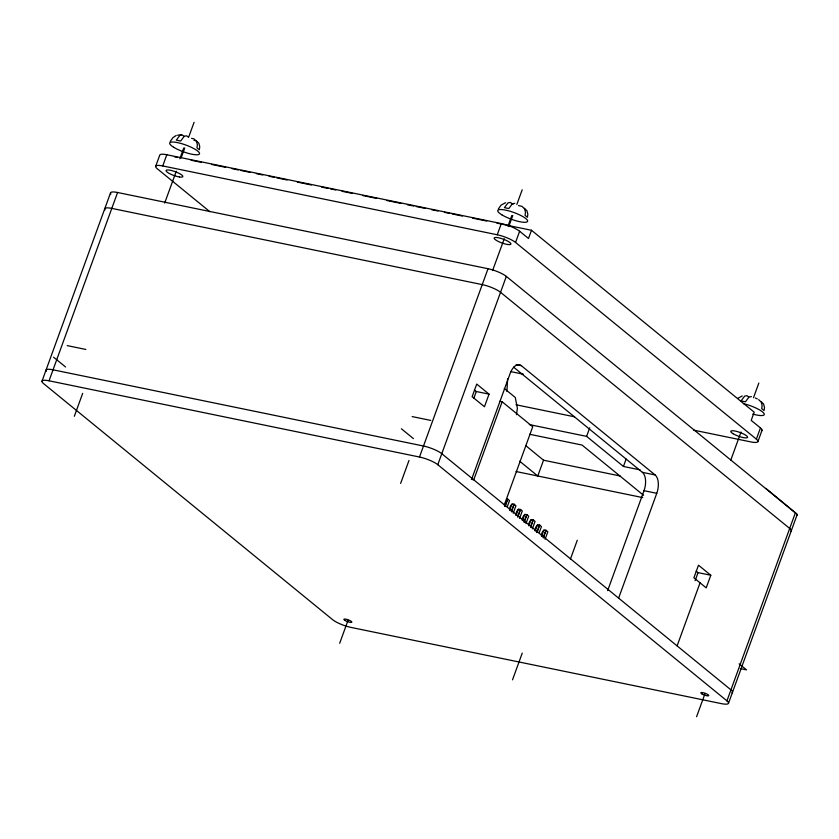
<?xml version="1.0" encoding="UTF-8"?>
<svg xmlns="http://www.w3.org/2000/svg" width="839" height="839" viewBox="0 0 839 839"><rect width="100%" height="100%" fill="white"/><g stroke="black" fill="none" stroke-linecap="round" stroke-linejoin="round"><path stroke-width="1.26" d="M506.924 391.488L507.616 378.725M516.467 414.676L517.38 408.268L515.272 397.466L504.26 388.478M41.95 381.294L110.486 193.001M795.445 512.65L726.941 700.859A14.326 3.251 20 0 1 721.446 703.638L351.006 627.415A14.326 3.251 20 0 1 332.705 619.738L43.555 383.58A14.326 3.251 20 0 1 49.05 380.801L117.586 192.498L488.025 268.721A14.326 3.251 20 0 1 506.326 276.398L796.693 513.919A14.326 3.262 20 0 1 796.484 515.639M155.635 166.437L159.714 155.236A14.326 3.251 20 0 1 166.814 154.743L501.323 223.573A14.326 3.251 20 0 1 519.624 231.249L528.486 238.486L531.486 230.264L496.929 223.153M209.855 211.69L157.239 168.723A14.326 3.251 20 0 1 162.735 165.944L166.814 154.743M74.335 416.28L82.683 393.334M179.819 158.749L183.741 147.979M164.685 203.069L176.274 171.24M181.172 157.774L184.737 147.979M188.744 136.967L194.092 122.274M339.68 643.282L348.028 620.346M400.633 483.421L408.981 460.475M162.735 165.944L497.254 234.773L501.323 223.573M49.05 380.801L419.49 457.024L488.025 268.721M507.931 226.257L511.842 215.487M531.486 230.264L754.188 412.159L751.199 420.381L760.449 427.932L756.369 439.133L515.555 242.45L519.624 231.249M726.941 700.859L437.79 464.701L506.326 276.398M473.783 398.389L476.279 391.509L474.392 389.967M489.043 394.141L484.449 406.747L472.137 396.69L476.73 384.084L489.043 394.141L476.279 391.509M471.969 478.345L510.112 373.533A14.326 7.603 -78.4 0 1 521.292 365.647L655.144 474.968A14.326 7.603 -78.4 0 1 656.769 493.311L618.626 598.123M499.792 401.283L502.152 401.766L473.752 479.803L471.392 479.321M504.333 504.784L532.734 426.747L502.152 401.766M504.9 506.452L507.595 499.058L509.556 500.579L507.249 506.777M505.109 506.536L507.805 499.142M509.525 510.018C509.609 505.634 512.535 501.502 515.933 505.791L513.185 513.216M509.797 510.028L512.042 503.872M511.276 511.654L513.971 504.27M511.486 511.748L514.181 504.354M515.901 515.23C515.985 510.846 518.911 506.714 522.309 511.003L519.561 518.418M516.174 515.24L518.418 509.084M517.653 516.866L520.348 509.472M517.862 516.95L520.558 509.567M525.791 445.645L543.525 460.212L537.778 476.007L519.635 461.177M522.288 520.432C522.361 516.058 525.287 511.916 528.685 516.205L525.938 523.63M522.55 520.442L524.794 514.286M524.029 522.078L526.724 514.685M524.239 522.162L526.934 514.768M528.664 525.644C528.748 521.26 531.664 517.128 535.072 521.418L532.314 528.843M528.927 525.654L531.171 519.498M530.856 526.053L533.101 519.897M530.615 527.374L533.31 519.981M535.041 530.856C535.125 526.473 538.04 522.34 541.449 526.63L539.141 532.817M535.303 530.867L537.547 524.7M536.792 532.492L539.477 525.099M537.002 532.576L539.687 525.193M541.417 536.058C541.501 531.685 544.417 527.542 547.825 531.832L545.067 539.257M541.679 536.069L543.924 529.912M543.169 537.705L545.853 530.311M543.378 537.789L546.063 530.395M640.126 469.882L623.44 466.453L586.618 436.374L589.733 427.817M512.524 679.821L522.257 653.088M570.373 559.214L577.284 540.222M623.44 466.453L626.114 459.111M607.646 590.625L644.016 490.689A14.326 7.603 -78.4 0 0 642.391 472.336L513.604 367.157M730.769 460.171L741.015 432.012M753.485 397.738L758.834 383.056M695.122 580.651L698.048 572.628L696.15 571.086M677.104 645.894L700.051 582.832M757.974 441.419L762.053 430.218M710.801 575.25L706.207 587.866L693.895 577.809L698.488 565.203L710.801 575.25L698.048 572.628M696.59 716.726L704.938 693.78M728.546 703.145L797.05 514.947M492.598 270.536L504.26 238.727M508.749 226.488L512.786 215.476M516.824 204.475L522.204 189.792M170.223 141.508L173.002 137.565L176.242 135.467M498.335 209.016L501.103 205.083L505.623 202.692M737.733 398.347L742.253 395.966M514.768 203.342L512.388 203.73L508.791 208.544L504.417 207.653L508.025 202.828L510.406 202.451L512.965 204.422M751.398 396.606L749.017 396.994L745.42 401.808L741.047 400.916L744.654 396.092L747.035 395.714L748.745 397.025M177.511 135.184L181.182 134.901M174.449 156.799L177.008 157.333M191.082 160.228L201.329 162.336M211.564 164.434L225.639 167.339M232.036 168.649L238.433 169.971M240.992 170.495L249.949 172.341M256.346 173.652L262.754 174.973M269.151 176.284L274.269 177.344M276.828 177.868L287.064 179.976M297.3 182.084L311.374 184.979M321.61 187.087L328.018 188.397M330.576 188.922L335.694 189.981M342.092 191.292L352.328 193.4M362.563 195.508L376.638 198.403M386.873 200.511L400.958 203.405M407.355 204.726L413.753 206.037M416.312 206.562L425.268 208.408M431.666 209.729L438.063 211.04M444.46 212.361L449.578 213.41M452.137 213.935L462.383 216.043M472.619 218.15L486.693 221.045M516.195 364.598L521.292 365.647M510.573 371.583L523.316 374.204M693.675 430.145L750.874 441.912A14.326 3.251 20 0 0 756.369 439.133M515.985 404.765L574.568 416.815M529.304 424.576L586.618 436.374M529.692 434.287L582.056 445.058L643.576 495.304M67.172 345.605L85.83 349.444M412.138 416.584L430.795 420.423M642.391 472.336L655.144 474.968M543.525 460.212L620.157 475.986M644.016 490.689L656.769 493.311M516.037 471.528L642.789 497.611M740.302 668.589L746.521 669.868L739.138 663.838M518.512 205.586L522.036 206.384L524.595 208.838L525.487 212.246L525.067 215.371L527.427 217.291L527.846 214.176L526.955 210.767L524.406 208.313M191.575 138.341L193.935 138.875L196.494 141.33L197.385 144.738L196.966 147.863L199.325 149.782L199.745 146.657L198.853 143.249L196.305 140.805L193.945 140.27M755.331 398.001L757.302 398.903M188.366 137.145L186.657 135.834L184.286 136.212L180.679 141.036L176.305 140.134L179.913 135.32L182.294 134.943L184.003 136.254M401.367 428.771L413.428 438.608M53.591 357.204L65.568 366.989M796.693 513.919L765.86 488.371M761.036 401.577L763.595 404.031L764.476 407.439L764.056 410.554L761.707 408.635L762.116 405.51L761.235 402.101L758.666 399.647M46.313 371.32A14.326 3.251 20 0 1 53.056 369.81L423.496 446.023A14.326 3.251 20 0 1 441.796 453.7L730.947 689.868A14.326 3.251 20 0 1 731.986 692.846M105.053 209.907A14.326 3.251 20 0 1 111.807 208.397L482.236 284.61A14.326 3.251 20 0 1 500.537 292.287L789.698 528.455A14.326 3.251 20 0 1 790.737 531.433M419.49 457.024A14.326 3.251 20 0 1 437.79 464.701M110.842 194.019A14.326 3.251 20 0 1 117.586 192.498M743.406 403.643A15.868 3.597 20 0 1 763.532 412.851A15.868 3.597 20 0 1 752.761 414.067M497.254 234.773A14.326 3.251 20 0 1 515.555 242.45M760.449 427.932A14.326 3.251 20 0 1 761.487 430.91M179.441 176.977L177.511 176.589A8.925 2.024 20 0 1 166.898 171.911A8.925 2.024 20 0 1 170.044 170.202A8.925 2.024 20 0 1 181.203 174.585L182.273 175.435A8.925 2.024 20 0 1 179.441 176.977M507.511 244.485L505.592 244.097A8.925 2.024 20 0 1 495.755 239.985L494.695 239.136A8.925 2.024 20 0 1 498.827 237.846A8.925 2.024 20 0 1 509.745 242.408A8.925 2.024 20 0 1 507.511 244.485M344.965 620.441A4.247 0.965 20 0 0 351.719 622.339A4.247 0.965 20 0 0 346.968 619.423A4.247 0.965 20 0 0 344.965 620.441M701.886 693.874A4.247 0.965 20 0 0 708.63 695.783A4.247 0.965 20 0 0 703.879 692.867A4.247 0.965 20 0 0 701.886 693.874M501.795 214.794A15.868 3.597 20 0 0 527.028 221.926A15.868 3.597 20 0 0 509.252 211.019A15.868 3.597 20 0 0 501.795 214.794M173.694 147.276A15.868 3.597 20 0 0 198.916 154.418A15.868 3.597 20 0 0 181.151 143.511A15.868 3.597 20 0 0 173.694 147.276M733.045 433.679A8.925 2.024 20 0 0 747.234 437.696A8.925 2.024 20 0 0 737.24 431.561A8.925 2.024 20 0 0 733.045 433.679"/></g></svg>
